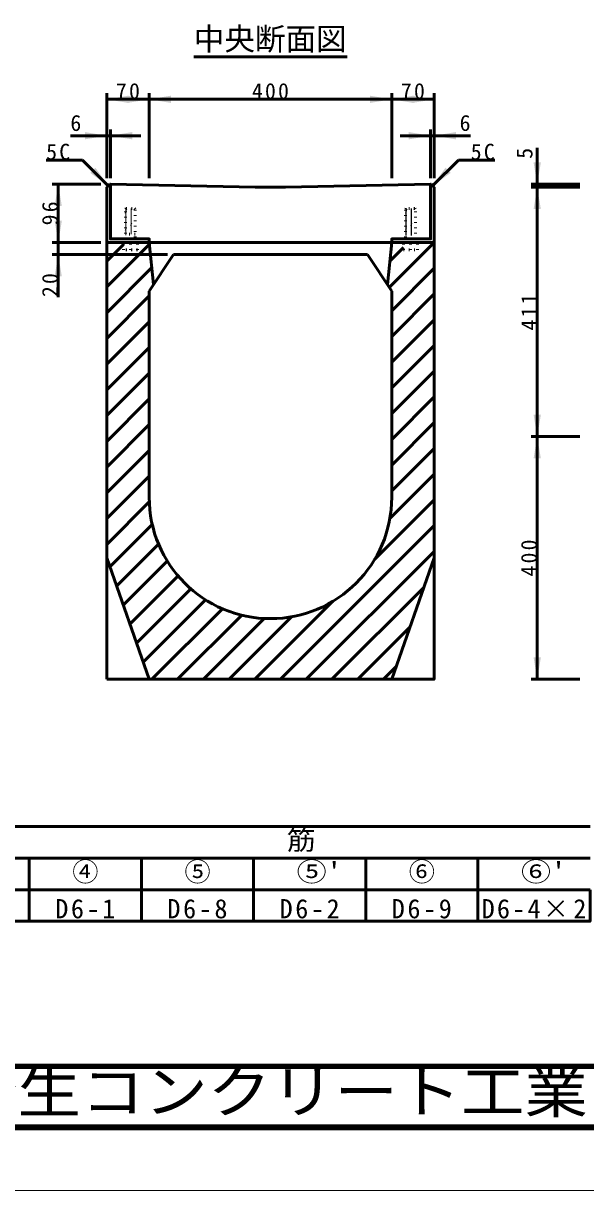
# Model space of a CAD drawing. Units: millimetres, scale not verified. Extents: x -2102 to 2102, y -1485 to 1485.
# Drawn here: x -1092 to -165, y -1485 to 439 of the extents above; entities that cross this region are included whole.
import ezdxf
from ezdxf.enums import TextEntityAlignment as Align

# ---------------------------------------------------------------- set-up
doc = ezdxf.new("R2010")
doc.units = ezdxf.units.MM
doc.header["$LTSCALE"] = 5
doc.linetypes.add('DOTTED', pattern=[1.75, 0.25, -1.5])
doc.layers.add('0-0_V-nasSTD', color=7, linetype='Continuous', lineweight=35)
doc.layers.add('0-1_0', color=7, linetype='Continuous', lineweight=50)
doc.styles.add('ＭＳ ゴシック', font='')
doc.styles.get('ＭＳ ゴシック').set_extended_font_data('MS Gothic')

msp = doc.modelspace()

# ---------------------------------------------------------------- linework, layer by layer
at = {"layer": '0-0_V-nasSTD', "lineweight": 50}
for p, q in [((-949.724, 173.874), (-954.724, 168.874)), ((-949.724, 173.874), (-948.724, 173.874)), ((-420.724, 173.874), (-419.724, 173.874)), ((-419.724, 173.874), (-414.724, 168.874)), ((-414.724, 77.874), (-414.724, 168.874)), ((-877.553, 8.63), (-884.724, 77.874)), ((-484.724, 77.874), (-491.894, 8.63)), ((-1082.5, -885), (-1267.5, -885)), ((-897.5, -885), (-1082.5, -885)), ((-712.5, -885), (-897.5, -885)), ((-527.5, -885), (-712.5, -885)), ((-342.5, -885), (-527.5, -885)), ((-157.5, -885), (-342.5, -885)), ((-1267.5, -937), (-1082.5, -937)), ((-1082.5, -937), (-897.5, -937)), ((-712.5, -937), (-527.5, -937)), ((-527.5, -989), (-527.5, -937)), ((-527.5, -937), (-342.5, -937)), ((-342.5, -937), (-157.5, -937)), ((-527.5, -1041), (-527.5, -989)), ((-342.5, -989), (-157.5, -989))]:
    msp.add_line(p, q, dxfattribs=at)
at = {"layer": '0-0_V-nasSTD', "linetype": 'DOTTED', "lineweight": 50}
for p, q in [((-922.724, 133.874), (-923.724, 132.874)), ((-923.724, 83.874), (-923.724, 132.874)), ((-923.724, 132.153), (-907.724, 131.595)), ((-923.724, 130.153), (-907.724, 129.595)), ((-923.724, 128.153), (-907.724, 127.595)), ((-923.724, 126.153), (-907.724, 125.595)), ((-923.724, 124.153), (-907.724, 123.595)), ((-923.724, 122.153), (-907.724, 121.595)), ((-923.724, 120.153), (-907.724, 119.595)), ((-923.724, 118.153), (-907.724, 117.595)), ((-923.724, 116.153), (-907.724, 115.595)), ((-922.724, 133.874), (-908.724, 133.874)), ((-908.724, 133.874), (-907.724, 132.874)), ((-907.724, 77.874), (-907.724, 132.874)), ((-460.724, 133.874), (-461.724, 132.874)), ((-461.724, 77.874), (-461.724, 132.874)), ((-461.724, 132.153), (-445.724, 131.595)), ((-461.724, 130.153), (-445.724, 129.595)), ((-461.724, 128.153), (-445.724, 127.595)), ((-461.724, 126.153), (-445.724, 125.595)), ((-461.724, 124.153), (-445.724, 123.595)), ((-461.724, 122.153), (-445.724, 121.595)), ((-461.724, 120.153), (-445.724, 119.595)), ((-461.724, 118.153), (-445.724, 117.595)), ((-461.724, 116.153), (-445.724, 115.595)), ((-446.724, 133.874), (-460.724, 133.874)), ((-446.724, 133.874), (-445.724, 132.874)), ((-445.724, 83.874), (-445.724, 132.874)), ((-923.724, 114.153), (-907.724, 113.595)), ((-923.724, 112.153), (-907.724, 111.595)), ((-923.724, 110.153), (-907.724, 109.595)), ((-923.724, 108.153), (-907.724, 107.595)), ((-923.724, 106.153), (-907.724, 105.595)), ((-923.724, 104.153), (-907.724, 103.595)), ((-923.724, 102.153), (-907.724, 101.595)), ((-923.724, 100.153), (-907.724, 99.595)), ((-923.724, 98.153), (-907.724, 97.595)), ((-461.724, 114.153), (-445.724, 113.595)), ((-461.724, 112.153), (-445.724, 111.595)), ((-461.724, 110.153), (-445.724, 109.595)), ((-461.724, 108.153), (-445.724, 107.595)), ((-461.724, 106.153), (-445.724, 105.595)), ((-461.724, 104.153), (-445.724, 103.595)), ((-461.724, 102.153), (-445.724, 101.595)), ((-461.724, 100.153), (-445.724, 99.595)), ((-461.724, 98.153), (-445.724, 97.595)), ((-923.724, 96.153), (-907.724, 95.595)), ((-923.724, 94.153), (-907.724, 93.595)), ((-923.724, 92.153), (-915.724, 91.874)), ((-907.724, 91.874), (-923.724, 91.874)), ((-923.724, 83.874), (-923.724, 77.874)), ((-915.724, 65.874), (-915.724, 77.874)), ((-907.724, 83.874), (-907.724, 77.874)), ((-904.224, 65.874), (-904.224, 77.874)), ((-465.224, 65.874), (-465.224, 77.874)), ((-461.724, 96.153), (-445.724, 95.595)), ((-461.724, 94.153), (-445.724, 93.595)), ((-461.724, 92.153), (-453.724, 91.874)), ((-461.724, 91.874), (-445.724, 91.874)), ((-461.724, 83.874), (-461.724, 77.874)), ((-453.724, 65.874), (-453.724, 77.874)), ((-445.724, 83.874), (-445.724, 77.874)), ((-904.224, 65.874), (-927.224, 65.874)), ((-465.224, 65.874), (-442.224, 65.874))]:
    msp.add_line(p, q, dxfattribs=at)
at = {"layer": '0-0_V-nasSTD', "lineweight": 100}
msp.add_line((-1997.5, -1380), (1997.5, -1380), dxfattribs=at)
at = {"layer": '0-0_V-nasSTD', "lineweight": 18}
for points in [[(-2102.5, -1485), (-2102.5, 1485), (2102.5, 1485), (2102.5, -1485)], [(-2002.5, -1385), (-2002.5, 1385), (2002.5, 1385), (2002.5, -1385)]]:
    msp.add_lwpolyline(points, close=True, dxfattribs=at)
at = {"layer": '0-0_V-nasSTD', "linetype": 'DOTTED', "lineweight": 50}
for points in [[(-927.224, 65.874), (-927.224, 77.874), (-904.224, 77.874)], [(-442.224, 65.874), (-442.224, 77.874), (-465.224, 77.874)]]:
    msp.add_lwpolyline(points, dxfattribs=at)
at = {"layer": '0-0_V-nasSTD', "lineweight": 50}
for points in [[(-1637.5, -937), (-1637.5, -989), (-1452.5, -989), (-1452.5, -937), (-1452.5, -989), (-1267.5, -989), (-1267.5, -937), (-1267.5, -989), (-1082.5, -989), (-1082.5, -937), (-1082.5, -989), (-897.5, -989)], [(-897.5, -989), (-712.5, -989), (-712.5, -937), (-897.5, -937)], [(-897.5, -1041), (-897.5, -989), (-897.5, -937)], [(-712.5, -989), (-712.5, -937), (-712.5, -989)], [(-712.5, -989), (-527.5, -989), (-527.5, -937)], [(-527.5, -989), (-527.5, -937), (-527.5, -989)], [(-527.5, -989), (-342.5, -989), (-342.5, -937)], [(-342.5, -989), (-342.5, -937), (-342.5, -989)], [(-1637.5, -989), (-1637.5, -1041), (-1452.5, -1041), (-1452.5, -989), (-1452.5, -1041), (-1267.5, -1041), (-1267.5, -989), (-1267.5, -1041), (-1082.5, -1041), (-1082.5, -989), (-1082.5, -1041), (-897.5, -1041)], [(-897.5, -1041), (-712.5, -1041), (-712.5, -989)], [(-712.5, -1041), (-712.5, -989), (-712.5, -1041)], [(-712.5, -1041), (-527.5, -1041), (-527.5, -989)], [(-527.5, -1041), (-527.5, -989), (-527.5, -1041)], [(-527.5, -1041), (-342.5, -1041), (-342.5, -989)], [(-342.5, -1041), (-342.5, -989), (-342.5, -1041)], [(-342.5, -1041), (-157.5, -1041), (-157.5, -989)]]:
    msp.add_lwpolyline(points, dxfattribs=at)
at = {"layer": '0-0_V-nasSTD'}
for points in [[(-954.724, 313.874), (-918.724, 307.874), (-918.724, 319.874)], [(-920.724, 307.874), (-920.724, 319.874), (-884.724, 313.874)], [(-884.724, 313.874), (-848.724, 307.874), (-848.724, 319.874)], [(-520.724, 307.874), (-520.724, 319.874), (-484.724, 313.874)], [(-484.724, 313.874), (-448.724, 307.874), (-448.724, 319.874)], [(-450.724, 307.874), (-450.724, 319.874), (-414.724, 313.874)], [(-990.724, 247.874), (-990.724, 259.874), (-954.724, 253.874)], [(-948.724, 253.874), (-912.724, 247.874), (-912.724, 259.874)], [(-456.724, 247.874), (-456.724, 259.874), (-420.724, 253.874)], [(-414.724, 253.874), (-378.724, 247.874), (-378.724, 259.874)], [(-981.922, 192.587), (-973.437, 201.073), (-952.224, 171.374)], [(-417.224, 171.374), (-396.011, 201.073), (-387.525, 192.587)], [(-250.724, 209.874), (-244.724, 173.874), (-238.724, 209.874)], [(-1040.724, 137.874), (-1034.724, 173.874), (-1028.724, 137.874)], [(-250.724, 132.874), (-244.724, 168.874), (-238.724, 132.874)], [(-1040.724, 113.874), (-1034.724, 77.874), (-1028.724, 113.874)], [(-1040.724, 21.874), (-1034.724, 57.874), (-1028.724, 21.874)], [(-250.724, -206.126), (-244.724, -242.126), (-238.724, -206.126)], [(-250.724, -278.126), (-244.724, -242.126), (-238.724, -278.126)], [(-250.724, -606.126), (-244.724, -642.126), (-238.724, -606.126)]]:
    msp.add_solid(points, dxfattribs=at)
at = {"layer": '0-1_0'}
for p, q in [((-811.127, 383.874), (-558.321, 383.874)), ((-954.724, 183.874), (-954.724, 323.874)), ((-884.724, 183.874), (-884.724, 323.874)), ((-484.724, 183.874), (-484.724, 323.874)), ((-414.724, 183.874), (-414.724, 323.874)), ((-1014.724, 253.874), (-954.724, 253.874)), ((-954.724, 253.874), (-948.724, 253.874)), ((-948.724, 183.874), (-948.724, 263.874)), ((-898.724, 253.874), (-948.724, 253.874)), ((-470.724, 253.874), (-420.724, 253.874)), ((-420.724, 183.874), (-420.724, 263.874)), ((-420.724, 253.874), (-414.724, 253.874)), ((-354.724, 253.874), (-414.724, 253.874)), ((-244.724, 233.874), (-244.724, 173.874)), ((-994.65, 213.801), (-1054.65, 213.801)), ((-994.65, 213.801), (-952.224, 171.374)), ((-374.797, 213.801), (-417.224, 171.374)), ((-374.797, 213.801), (-314.797, 213.801)), ((-964.724, 173.874), (-1044.724, 173.874)), ((-1034.724, 77.874), (-1034.724, 173.874)), ((-709.724, 168.874), (-948.724, 173.874)), ((-174.724, 173.874), (-254.724, 173.874)), ((-244.724, 168.874), (-244.724, 173.874)), ((-954.724, 168.874), (-954.724, 77.874)), ((-414.724, 168.374), (-414.724, 77.874)), ((-174.724, 168.874), (-254.724, 168.874)), ((-954.724, 77.874), (-954.724, 153.874)), ((-964.724, 77.874), (-1044.724, 77.874)), ((-1034.724, 57.874), (-1034.724, 77.874)), ((-954.724, -642.126), (-954.724, 77.874)), ((-954.724, 77.874), (-884.724, 77.874)), ((-484.724, 77.874), (-884.724, 77.874)), ((-414.761, 77.874), (-488.739, 3.896)), ((-484.724, 77.874), (-414.724, 77.874)), ((-854.724, 57.874), (-1044.724, 57.874)), ((-1034.724, -12.126), (-1034.724, 57.874)), ((-884.417, 74.908), (-954.724, 4.601)), ((-927.224, 74.528), (-954.724, 47.028)), ((-844.724, 57.874), (-884.724, -2.126)), ((-844.724, 57.874), (-524.724, 57.874)), ((-524.724, 57.874), (-484.724, -2.126)), ((-465.224, 69.837), (-487.905, 47.156)), ((-880.436, 36.463), (-954.724, -37.825)), ((-484.724, -34.516), (-414.724, 35.484)), ((-884.724, -10.251), (-954.724, -80.251)), ((-884.724, -2.126), (-884.724, -342.126)), ((-484.724, -2.126), (-484.724, -342.126)), ((-484.724, -76.942), (-414.724, -6.942)), ((-884.724, -52.678), (-954.724, -122.678)), ((-484.724, -119.368), (-414.724, -49.368)), ((-884.724, -95.104), (-954.724, -165.104)), ((-484.724, -161.795), (-414.724, -91.795)), ((-484.724, -204.221), (-414.724, -134.221)), ((-884.724, -137.531), (-954.724, -207.531)), ((-884.724, -179.957), (-954.724, -249.957)), ((-484.724, -246.648), (-414.724, -176.648)), ((-954.724, -208.626), (-954.724, -275.626)), ((-414.724, -208.626), (-414.724, -275.626)), ((-884.724, -222.384), (-954.724, -292.384)), ((-484.724, -289.074), (-414.724, -219.074)), ((-174.724, -242.126), (-254.724, -242.126)), ((-884.724, -264.81), (-954.724, -334.81)), ((-484.724, -331.5), (-414.724, -261.5)), ((-884.724, -307.236), (-954.724, -377.236)), ((-487.786, -376.989), (-414.724, -303.927)), ((-884.587, -349.526), (-954.724, -419.663)), ((-512.971, -444.601), (-414.724, -346.353)), ((-879.627, -386.992), (-949.548, -456.913)), ((-668.07, -642.126), (-414.724, -388.78)), ((-938.549, -488.34), (-869.315, -419.107)), ((-954.724, -442.126), (-884.724, -642.126)), ((-625.644, -642.126), (-414.724, -431.206)), ((-414.724, -442.126), (-484.724, -642.126)), ((-927.549, -519.767), (-854.93, -447.148)), ((-916.55, -551.194), (-837.065, -471.71)), ((-905.55, -582.621), (-815.968, -493.039)), ((-583.217, -642.126), (-431.689, -490.597)), ((-894.551, -614.048), (-791.647, -511.145)), ((-710.497, -642.126), (-582.249, -513.878)), ((-880.202, -642.126), (-763.874, -525.798)), ((-837.776, -642.126), (-732.087, -536.437)), ((-795.349, -642.126), (-695.081, -541.858)), ((-752.923, -642.126), (-649.861, -539.064)), ((-540.791, -642.126), (-454.534, -555.869)), ((-498.365, -642.126), (-477.379, -621.14)), ((-174.724, -642.126), (-254.724, -642.126))]:
    msp.add_line(p, q, dxfattribs=at)
at = {"layer": '0-1_0', "lineweight": 100}
msp.add_line((-1997.5, -1280), (1997.5, -1280), dxfattribs=at)
at = {"layer": '0-1_0'}
for points in [[(-414.724, 313.874), (-484.724, 313.874), (-884.724, 313.874), (-954.724, 313.874)], [(-948.724, 173.874), (-948.724, 83.874), (-884.724, 83.874), (-884.724, 77.874), (-954.724, 77.874), (-954.724, 153.874)], [(-709.724, 168.874), (-659.724, 168.874), (-420.724, 173.874)], [(-420.724, 173.874), (-420.724, 83.874), (-484.724, 83.874), (-484.724, 77.874), (-414.724, 77.874)], [(-244.724, -642.126), (-244.724, -242.126), (-244.724, 168.874)], [(-954.724, -642.126), (-414.724, -642.126), (-414.724, 77.874)]]:
    msp.add_lwpolyline(points, dxfattribs=at)
for start, end in [(180, 270), (180, 270), (270, 0), (270, 0)]:
    msp.add_arc((-684.724, -342.126), 200, start, end, dxfattribs=at)

# ---------------------------------------------------------------- texts
at = {"layer": '0-0_V-nasSTD', "style": 'ＭＳ ゴシック'}
for s, height, p in [('中央断面図', 36.95, (-811.127, 383.874)), ('6', 26.39, (-1014.724, 253.874)), ('6', 26.39, (-372.724, 253.874)), ('④', 31.67, (-1011.6, -984.6)), ('⑤', 31.67, (-826.6, -984.6)), ('⑥', 31.67, (-456.6, -984.6))]:
    msp.add_text(s, height=height, dxfattribs=at).set_placement(p, align=Align.BOTTOM_LEFT)
msp.add_text('5', height=26.39, rotation=90, dxfattribs=at).set_placement((-244.724, 215.874), align=Align.BOTTOM_LEFT)
for s, height, width, p in [('配\u3000\u3000\u3000\u3000\u3000\u3000\u3000\u3000\u3000\u3000筋', 31.67, 1.1, (-1180.46, -932.6)), ("⑤'", 31.67, 1.15, (-641.6, -984.6)), ("⑥'", 31.67, 1.15, (-271.6, -984.6)), ('株式会社船生コンクリート工業', 69.65, 1.1, (-1624.221, -1377.45))]:
    msp.add_text(s, height=height, dxfattribs=dict(at, width=width)).set_placement(p, align=Align.BOTTOM_LEFT)
at = {"layer": '0-0_V-nasSTD', "attachment_point": 7, "style": 'ＭＳ ゴシック'}
for s, insert, char_height in [('\\T1.2;70', (-939.524, 313.874), 26.39), ('\\T1.2;400', (-715.324, 313.874), 26.39), ('\\T1.2;70', (-469.524, 313.874), 26.39), ('\\T1.2;5C', (-1054.65, 213.801), 26.39), ('\\T1.2;5C', (-354.397, 213.801), 26.39), ('\\T1.2;D6-1', (-1039.68, -1036.6), 31.67), ('\\T1.2;D6-8', (-854.68, -1036.6), 31.67), ('\\T1.2;D6-2', (-669.68, -1036.6), 31.67), ('\\T1.2;D6-9', (-484.68, -1036.6), 31.67), ('\\T1.17;D6-4×2', (-336.4, -1036.6), 31.67)]:
    msp.add_mtext(s, dxfattribs=dict(at, insert=insert, char_height=char_height))
at = {"layer": '0-0_V-nasSTD', "char_height": 26.39, "attachment_point": 7, "rotation": 90, "style": 'ＭＳ ゴシック'}
for s, insert in [('\\T1.2;96', (-1034.724, 106.074)), ('\\T1.2;20', (-1034.724, -12.126)), ('\\T1.2;411', (-244.724, -67.226)), ('\\T1.2;400', (-244.724, -472.726))]:
    msp.add_mtext(s, dxfattribs=dict(at, insert=insert))

doc.saveas('drawing.dxf')
